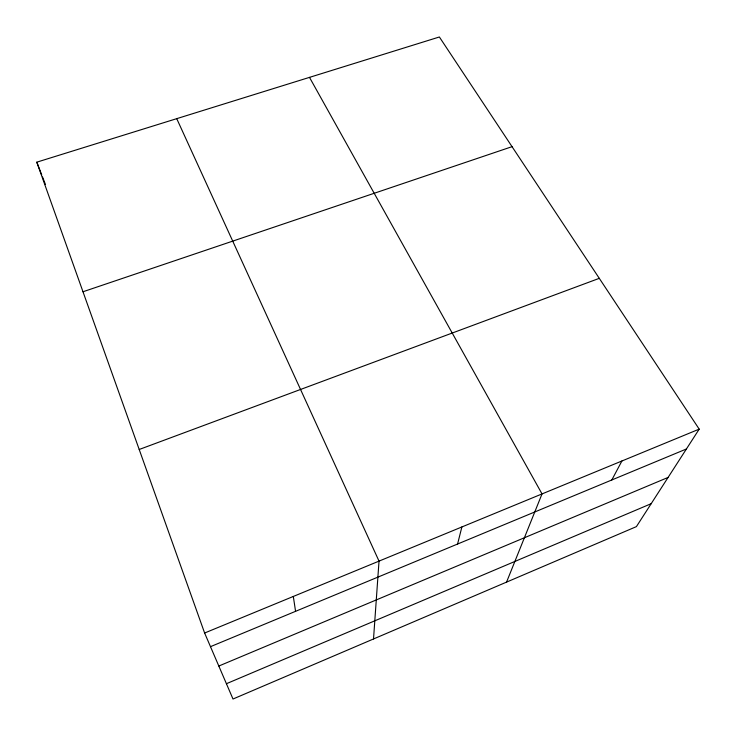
<?xml version="1.0" encoding="UTF-8"?>
<svg xmlns="http://www.w3.org/2000/svg" width="736" height="736" viewBox="0 0 736 736"><rect width="100%" height="100%" fill="white"/><g stroke="black" fill="none" stroke-linecap="round" stroke-linejoin="round"><path stroke-width="1.1" d="M373.52 638.958L379.022 561.117L176.732 118.652M457.58 544.033L461.877 526.958M506.561 582.102L542.027 493.92L309.497 77.372M611.8 479.982L621.911 460.994M699.2 429.134L636.41 526.617L232.999 699.016L204.617 633.015L36.8 162.168L439.374 36.984L699.2 429.134L204.617 633.015M226.421 683.707L651.185 503.682M218.813 666.034L668.086 477.434M210.487 646.659L686.412 448.988M139.205 449.484L599.288 278.337M82.993 291.76L512.044 146.666M36.8 162.168L41.722 174.874M42.541 176.99L45.411 184.396M293.314 596.445L295.568 611.322"/></g></svg>
